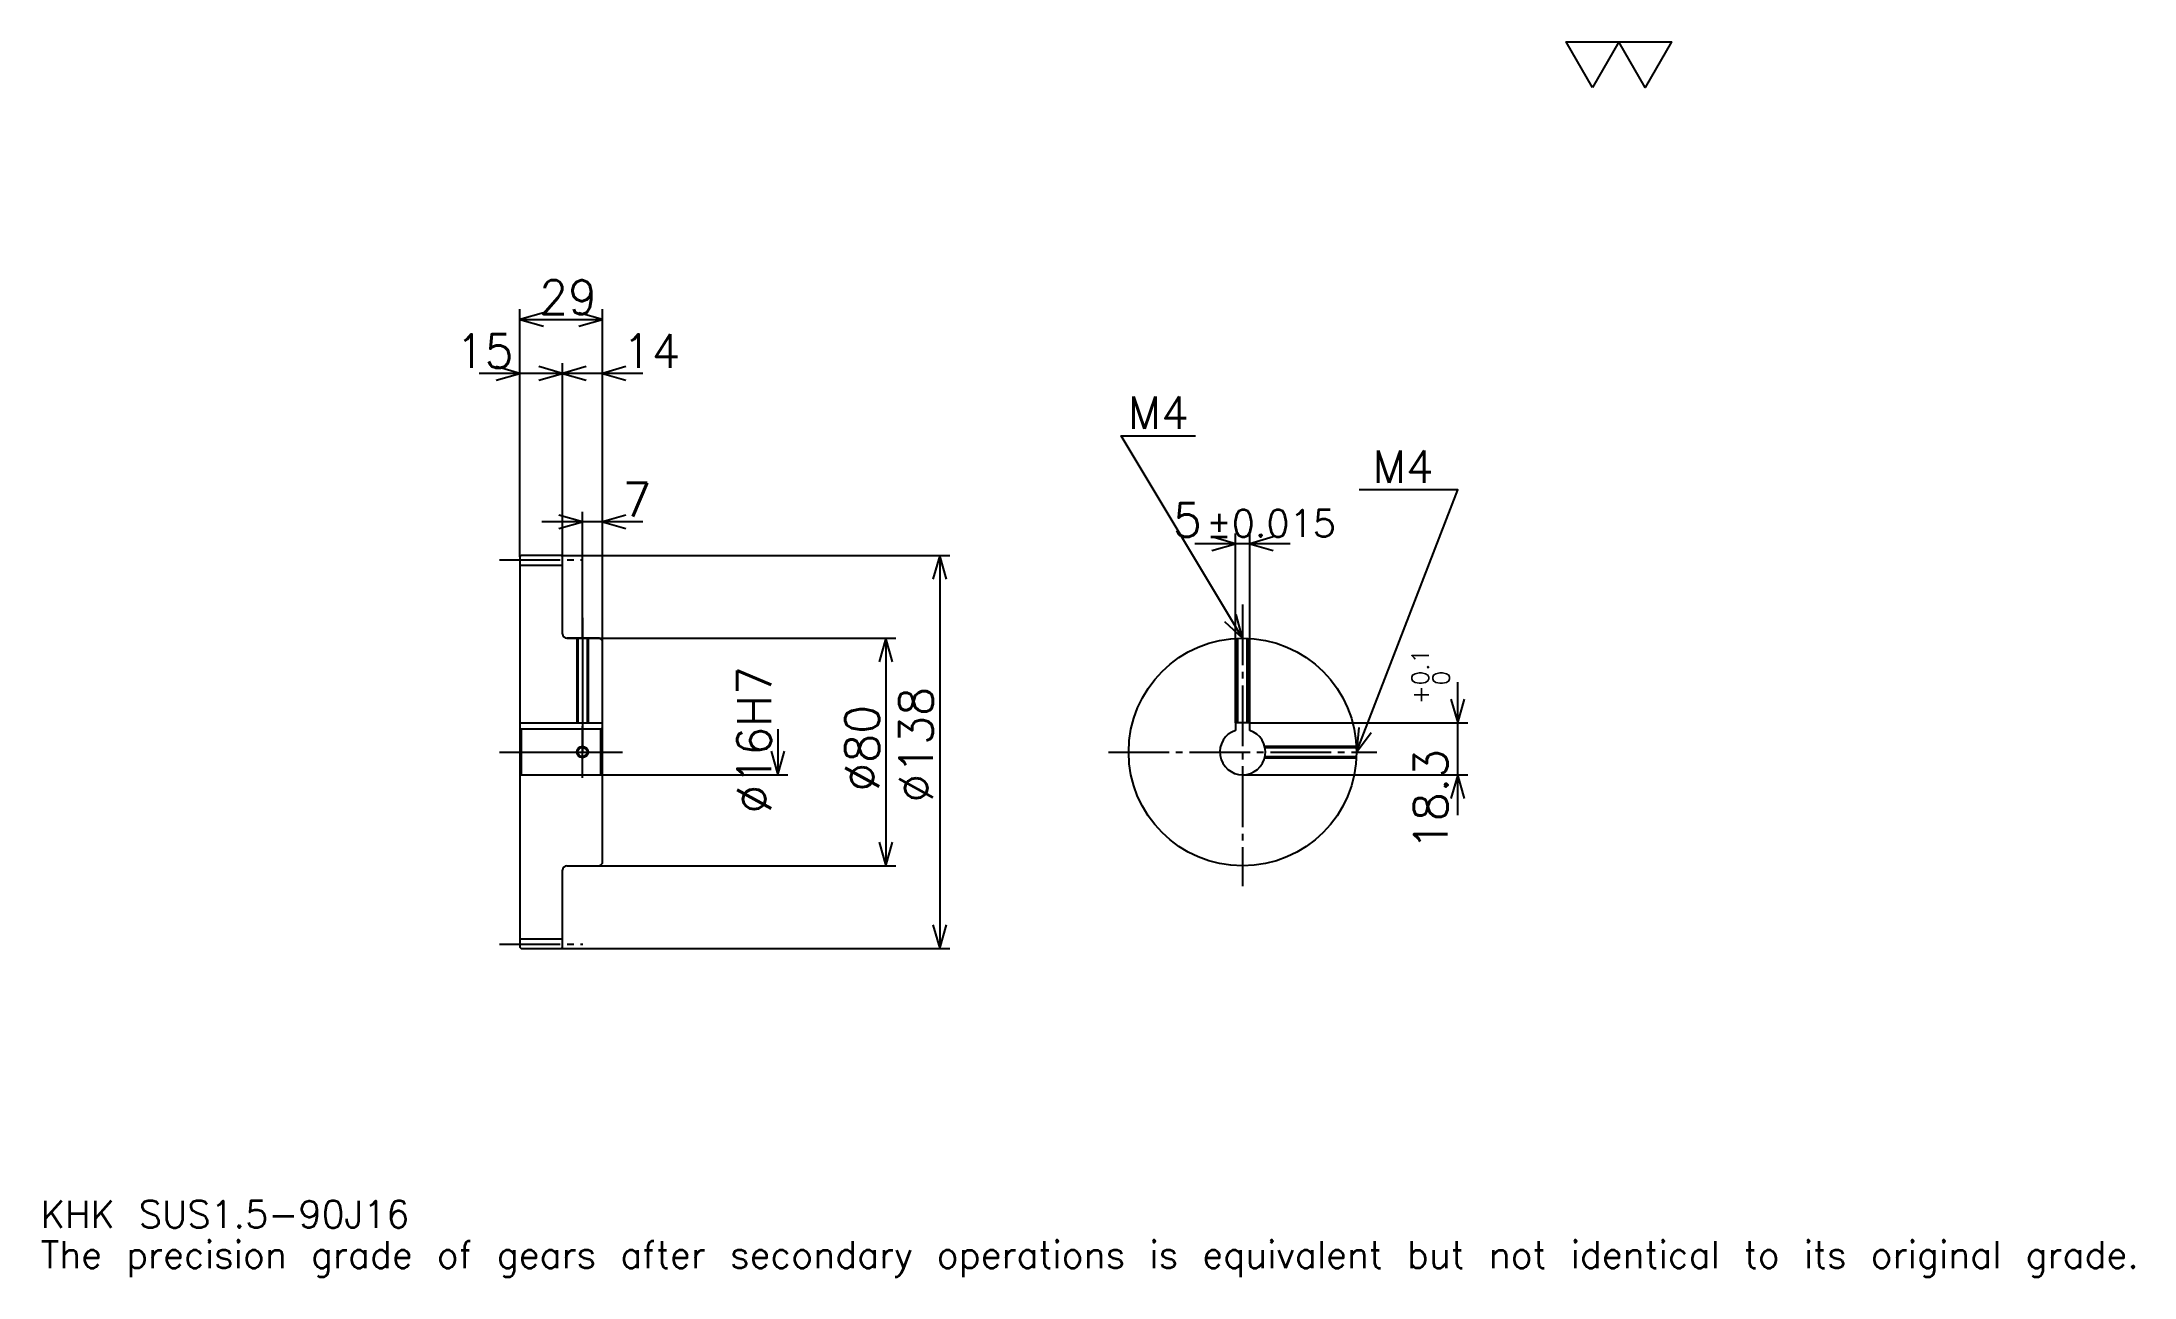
# Model space of a CAD drawing. Extents: x 24 to 759, y 9 to 443.
import ezdxf

# ---------------------------------------------------------------- set-up
doc = ezdxf.new("R2010")
doc.units = 0
doc.linetypes.add('DASHDOT', pattern=[28.434782, 21.326087, -2.369565, 2.369565, -2.369565])
doc.layers.get('0').update_dxf_attribs({"linetype": 'CONTINUOUS'})
doc.layers.add('DASHDOT', color=6, linetype='DASHDOT')
doc.styles.add('KANJI', font='TXT', dxfattribs={"bigfont": 'BIGFONT'})

msp = doc.modelspace()

# ---------------------------------------------------------------- linework, layer by layer
at = {"color": 5}
for p, q in [((191.934784, 262.119568), (191.934784, 348.608704)), ((220.934784, 262.119568), (220.934784, 348.608704)), ((191.934784, 345.054352), (220.934784, 345.054352)), ((221.152176, 326.097839), (177.717392, 326.097839)), ((235.152176, 326.097839), (192.717392, 326.097839)), ((206.934784, 262.119568), (206.934784, 329.652161)), ((235.152176, 273.967407), (199.717392, 273.967407)), ((213.934784, 262.119568), (213.934784, 277.521729)), ((462.478241, 266.293488), (429.043457, 266.293488)), ((443.260864, 203.419571), (443.260864, 269.847839)), ((448.260864, 203.419571), (448.260864, 269.847839)), ((191.934784, 261.619568), (191.934784, 262.119568)), ((206.434784, 262.119568), (220.934784, 262.119568)), ((206.934784, 261.619568), (206.934784, 262.119568)), ((213.934784, 233.119568), (213.934784, 262.119568)), ((213.934784, 233.119568), (213.934784, 262.119568)), ((220.934784, 262.119568), (342.967407, 262.119568)), ((220.934784, 232.119568), (220.934784, 262.119568)), ((339.413055, 262.119568), (339.413055, 124.119568)), ((208.434784, 233.119568), (220.934784, 233.119568)), ((220.934784, 233.119568), (324.010864, 233.119568)), ((320.456512, 233.119568), (320.456512, 153.119568)), ((521.304321, 170.902176), (521.304321, 217.636963)), ((282.543488, 201.119568), (282.543488, 185.119568)), ((448.260864, 203.419571), (524.858704, 203.419571)), ((220.934784, 185.119568), (286.097839, 185.119568)), ((445.760864, 185.119568), (524.858704, 185.119568)), ((208.434784, 153.119568), (220.934784, 153.119568)), ((220.934784, 153.119568), (324.010864, 153.119568)), ((206.434784, 124.119568), (220.934784, 124.119568)), ((220.934784, 124.119568), (342.967407, 124.119568))]:
    msp.add_line(p, q, dxfattribs=at)
at = {"color": 4}
for p, q in [((191.934784, 258.744568), (206.934784, 258.744568)), ((191.934784, 203.419571), (220.934784, 203.419571)), ((192.434784, 201.119568), (192.434784, 185.119568)), ((220.434784, 201.119568), (220.934784, 201.619568)), ((220.434784, 185.119568), (220.934784, 184.619568)), ((191.934784, 127.494568), (206.934784, 127.494568))]:
    msp.add_line(p, q, dxfattribs=at)
at = {"color": 7}
msp.add_lwpolyline([(568.695679, 426.521729), (559.454346, 442.539978), (596.419617, 442.539978), (587.178284, 426.521729), (577.937012, 442.539978), (568.695679, 426.521729)], dxfattribs=at)
at = {"color": 5}
for points in [[(200.228256, 347.42392), (191.934784, 345.054352), (200.228256, 342.684784)], [(212.641312, 342.684784), (220.934784, 345.054352), (212.641312, 347.42392)], [(183.641312, 323.728271), (191.934784, 326.097839), (183.641312, 328.467407)], [(198.641312, 323.728271), (206.934784, 326.097839), (198.641312, 328.467407)], [(215.228256, 328.467407), (206.934784, 326.097839), (215.228256, 323.728271)], [(229.228271, 328.467407), (220.934784, 326.097839), (229.228271, 323.728271)], [(445.760864, 233.119568), (403.108704, 304.206543), (429.17392, 304.206543)], [(485.760864, 193.119568), (521.304321, 285.25), (486.708679, 285.25)], [(205.641312, 271.597839), (213.934784, 273.967407), (205.641312, 276.336975)], [(229.228271, 276.336975), (220.934784, 273.967407), (229.228271, 271.597839)], [(434.967407, 263.92392), (443.260864, 266.293488), (434.967407, 268.663055)], [(456.554352, 268.663055), (448.260864, 266.293488), (456.554352, 263.92392)], [(341.782623, 253.82608), (339.413055, 262.119568), (337.043488, 253.82608)], [(439.462036, 239.012039), (445.760864, 233.119568), (443.525787, 241.450302)], [(322.82608, 224.826096), (320.456512, 233.119568), (318.086945, 224.826096)], [(518.934814, 211.713043), (521.304321, 203.419571), (523.67395, 211.713043)], [(486.535248, 201.710083), (485.760864, 193.119568), (490.956757, 200.004288)], [(280.17392, 193.41304), (282.543488, 185.119568), (284.913055, 193.41304)], [(523.67395, 176.826096), (521.304321, 185.119568), (518.934814, 176.826096)], [(318.086945, 161.41304), (320.456512, 153.119568), (322.82608, 161.41304)], [(337.043488, 132.413055), (339.413055, 124.119568), (341.782623, 132.413055)]]:
    msp.add_lwpolyline(points, dxfattribs=at)
at = {"color": 4}
for points in [[(206.934784, 234.619568), (206.934784, 261.619568), (206.434784, 262.119568), (192.434784, 262.119568), (191.934784, 261.619568), (191.934784, 184.619568)], [(208.434784, 153.119568), (219.934784, 153.119568), (220.934784, 154.119568), (220.934784, 232.119568), (219.934784, 233.119568), (208.434784, 233.119568)], [(211.934784, 233.119568), (211.934784, 203.419571)], [(212.314789, 233.119568), (212.314789, 203.419571)], [(215.554779, 233.119568), (215.554779, 203.419571)], [(215.934784, 233.119568), (215.934784, 203.419571)], [(443.760864, 203.419571), (443.760864, 233.069534)], [(444.140869, 203.419571), (444.140869, 233.086746)], [(447.380859, 203.419571), (447.380859, 233.086746)], [(447.760864, 203.419571), (447.760864, 233.069534)], [(191.934784, 184.619568), (192.434784, 185.119568), (220.434784, 185.119568), (220.434784, 201.119568), (192.434784, 201.119568), (191.934784, 201.619568)], [(448.260864, 200.718903), (448.260864, 203.419571), (443.260864, 203.419571), (443.260864, 200.718903)], [(453.506836, 195.119568), (485.710846, 195.119568)], [(453.506836, 191.119568), (485.710846, 191.119568)], [(453.595123, 194.739563), (485.728058, 194.739563)], [(453.595123, 191.499573), (485.728058, 191.499573)], [(191.934784, 184.619568), (191.934784, 124.619568), (192.434784, 124.119568), (206.434784, 124.119568), (206.934784, 124.619568), (206.934784, 151.619568)]]:
    msp.add_lwpolyline(points, dxfattribs=at)
for centre, radius in [((445.760864, 193.119568), 40), ((213.934784, 193.119568), 1.62)]:
    msp.add_circle(centre, radius, dxfattribs=at)
at = {"color": 7}
msp.add_circle((213.934784, 193.119568), 2, dxfattribs=at)
at = {"color": 4}
for centre, radius, start, end in [((208.434784, 234.619568), 1.5, 180, 270), ((445.760864, 193.119568), 8, 108.209957329, 71.790042671), ((208.434784, 151.619568), 1.5, 90, 180)]:
    msp.add_arc(centre, radius, start, end, dxfattribs=at)
at = {"layer": 'DASHDOT', "color": 7}
for p, q in [((184.826096, 260.619568), (214.043488, 260.619568)), ((445.760864, 244.967392), (445.760864, 146.010864)), ((213.934784, 233.119568), (213.934784, 193.119568)), ((184.826096, 193.119568), (228.043488, 193.119568)), ((398.652161, 193.119568), (492.869568, 193.119568)), ((184.826096, 125.619568), (214.043488, 125.619568))]:
    msp.add_line(p, q, dxfattribs=at)
for points in [[(213.934784, 240.228271), (213.934784, 196.310867)], [(213.934784, 184.010864), (213.934784, 202.228271)], [(204.82608, 193.119568), (223.043488, 193.119568)]]:
    msp.add_lwpolyline(points, dxfattribs=at)

# ---------------------------------------------------------------- texts
at = {"color": 7, "style": 'KANJI'}
for s, height, p in [('29', 11.847826, (198.733704, 346.950012)), ('15', 11.847826, (169.42392, 327.993469)), ('14', 11.847826, (228.043488, 327.993469)), ('M4', 11.373913, (405.478271, 306.57608)), ('M4', 11.373913, (491.447815, 287.619568)), ('7', 11.847826, (228.043488, 275.863037)), ('5', 11.847826, (421.304626, 268.663055)), ('%%p0.015', 9.478261, (433.032501, 268.663055)), ('KHK SUS1.5-90J16', 9.478261, (23.695652, 26.065218)), ('The precision grade of gears after secondary operations is equivalent but not identical to its original grade.', 9.478261, (23.695652, 11.847826))]:
    msp.add_text(s, height=height, dxfattribs=at).set_placement(p)
for s, height, p in [('%%c16H7', 11.847826, (280.17392, 171.497284)), ('0.1', 5.923913, (511.115234, 216.574036)), ('0', 5.923913, (518.460876, 216.574036)), ('%%c138', 11.847826, (337.043488, 175.347839)), ('+', 5.923913, (511.115234, 209.939255)), ('%%c80', 11.847826, (318.086945, 179.198364)), ('18.3', 11.847826, (517.75, 158.657166))]:
    msp.add_text(s, height=height, rotation=90, dxfattribs=at).set_placement(p)

doc.saveas('drawing.dxf')
